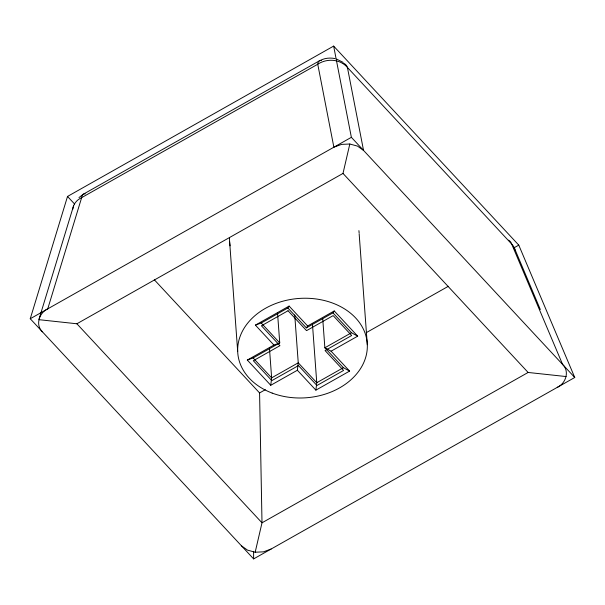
<?xml version="1.0" encoding="UTF-8"?>
<svg xmlns="http://www.w3.org/2000/svg" width="605" height="605" viewBox="0 0 605 605"><rect width="100%" height="100%" fill="white"/><g stroke="black" fill="none" stroke-linecap="round" stroke-linejoin="round"><path stroke-width="0.91" d="M294.733 314.94L298.25 362.818L297.373 370.245L270.76 385.279L271.637 377.853L269.429 347.815M322.722 318.684L324.862 347.784L331.079 351.202L349.592 371.099L315.886 390.149L316.763 382.723L312.414 323.577M85.237 193.887A21.636 7.275 60.5 0 0 81.645 197.638L47.742 308.86C39.234 312.694 35.105 324.893 42.418 331.827M557.258 387.374C565.758 383.54 569.91 371.349 562.582 364.407L511.671 244.034A21.636 11.82 -42.9 0 0 508.457 240.155M241.463 545.823L247.513 550.134L255.181 552.221L262.003 522.811L259.575 392.94L154.328 279.782M38.886 319.674L76.88 323.773L342.997 173.423L349.819 144.013L357.487 146.1L363.537 150.403L347.421 67.442A21.636 11.82 -42.9 0 0 343.179 63.101M30.25 318.744L67.526 196.444L333.642 46.086L518.772 245.123L574.75 377.49L253.631 558.914L30.25 318.744L351.369 137.32L333.642 46.086M39.098 318.895L73.545 205.942M277.529 312.876L279.737 342.914L273.921 345.031L255.408 325.127L261.224 323.01L287.836 307.975L289.114 306.085L307.627 325.989L334.24 310.955L357.691 336.168L331.079 351.202M287.836 307.975L306.349 327.88L307.627 325.989M306.349 327.88L332.962 312.846L334.24 310.955M78.983 197.585L83.195 194.273L319.311 60.878M255.408 325.127L289.114 306.085M270.76 385.279L247.309 360.066L273.921 345.031M247.309 360.066L253.124 357.948L279.737 342.914L261.224 323.01M357.691 336.168L351.467 332.75L324.862 347.784L343.368 367.689L349.592 371.099M513.842 247.906L518.772 245.123M259.575 392.94L265.323 389.696M366.275 332.659L448.35 286.286M343.368 367.689L316.763 382.723L298.25 362.818L271.637 377.853L253.124 357.948M566.114 376.552L528.12 372.461L262.003 522.811L76.88 323.773M271.131 549.03L263.425 551.851L255.181 552.221M319.901 60.591C324.499 58.118 329.982 57.498 335.057 58.602M349.819 144.013L341.575 144.383L333.869 147.204L317.754 64.243A21.636 7.275 60.5 0 1 321.353 60.492M336.667 59.131L342.99 62.292M351.369 137.32L574.75 377.49M342.997 173.423L528.12 372.461M332.962 312.846L351.467 332.75M297.373 370.245L315.886 390.149M67.526 196.444L74.596 204.044M514.152 247.505L540.326 309.548M359.173 234.006L367.311 344.729M229.628 241.713L237.689 351.505M253.586 551.352L253.631 558.914M230.089 245.819A64.909 49.791 -4.2 0 1 229.552 238.211M358.901 230.634A64.909 49.791 -4.2 0 1 359.136 233.159M72.774 209.285A21.636 16.895 17 0 1 81.645 197.638L317.754 64.243A21.636 19.277 -11 0 1 347.421 67.442L511.671 244.034A21.636 15.397 -22.9 0 1 515.014 250.379M288.041 310.743L261.428 325.777L279.941 345.682L253.329 360.716L271.842 380.621L298.454 365.586L316.959 385.491L343.572 370.457L325.059 350.552L351.671 335.518L333.158 315.613L306.546 330.648L288.041 310.743M272.159 393.084A64.909 49.791 -4.2 0 0 367.296 344.343A64.909 49.791 -4.2 0 0 268.053 306.924A64.909 49.791 -4.2 0 0 272.159 393.084"/></g></svg>
